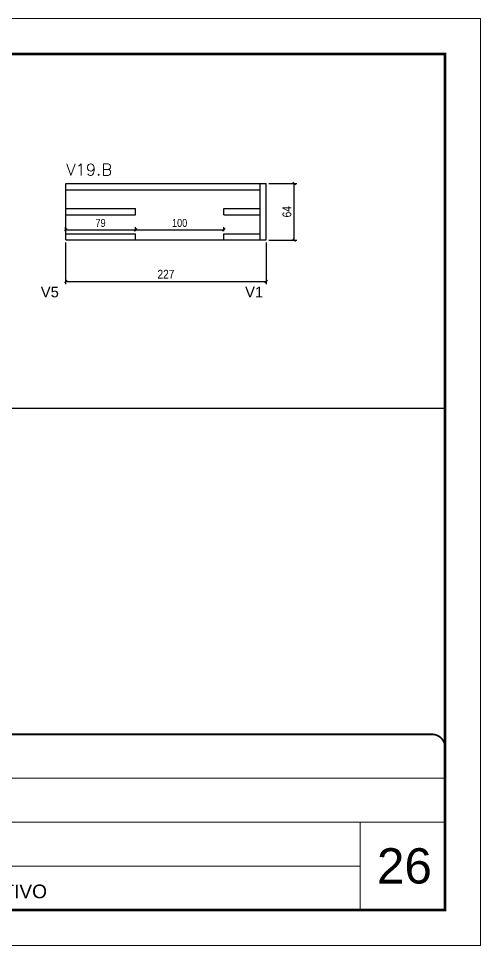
# Model space of a CAD drawing. Extents: x -10448 to -1189, y -11772 to 17235.
# Drawn here: x -7888 to -7365, y 8903 to 9953 of the extents above; entities that cross this region are included whole.
import ezdxf

# ---------------------------------------------------------------- set-up
doc = ezdxf.new("R2010")
doc.units = 0
doc.linetypes.add('CONTINUO', pattern=[0])
doc.linetypes.add('DASHED', pattern=[0.75, 0.5, -0.25])
for name, color, linetype in [('5', 5, 'Continuous'), ('COTA', 241, 'Continuous'), ('Painéis', 200, 'Continuous'), ('SARR_2.2x7', 40, 'Continuous')]:
    doc.layers.add(name, color=color, linetype=linetype)
for name, color, linetype, lineweight in [('CARIMBO', 255, 'Continuous', 9), ('Folhas', 255, 'Continuous', 9), ('SARRAFO DE PRESSAO', 251, 'DASHED', 9), ('Texto Seção', 7, 'Continuous', 15)]:
    doc.layers.add(name, color=color, linetype=linetype, lineweight=lineweight)
doc.styles.add('ARIAL', font='arial.ttf')
doc.styles.add('COTA TECNICA', font='techl___.ttf', dxfattribs={"height": 10})
doc.styles.add('COTA TECNICA-50', font='techl___.ttf', dxfattribs={"height": 9})
doc.styles.add('REGUA-120', font='ROMANS.shx', dxfattribs={"height": 15})
doc.styles.get("Standard").update_dxf_attribs({"font": 'arial.ttf'})
doc.dimstyles.new('COTA PAINEL-50', dxfattribs={"dimtxt": 9, "dimasz": 3, "dimexe": 3, "dimexo": 3, "dimgap": 3, "dimtad": 1, "dimdec": 1, "dimzin": 12, "dimdsep": 46, "dimtxsty": 'COTA TECNICA-50', "dimblk1": 'OBLIQUE', "dimblk2": 'OBLIQUE', "dimsah": 1, "dimcen": 0.9, "dimclrd": 4, "dimclre": 4, "dimclrt": 240, "dimadec": 1, "dimazin": 3, "dimtfac": 1, "dimtdec": 1, "dimtmove": 0, "dimatfit": 3, "dimfxl": 1, "dimtolj": 1, "dimtzin": 12, "dimarcsym": 0})
doc.dimstyles.new('PAINEL', dxfattribs={"dimtxt": 10, "dimasz": 3, "dimexe": 3, "dimexo": 3, "dimgap": 3, "dimtad": 1, "dimdec": 1, "dimzin": 12, "dimdsep": 46, "dimtxsty": 'COTA TECNICA', "dimblk1": 'OBLIQUE', "dimblk2": 'OBLIQUE', "dimsah": 1, "dimcen": 0.9, "dimclrd": 4, "dimclre": 4, "dimclrt": 240, "dimadec": 1, "dimazin": 3, "dimtfac": 1, "dimtdec": 1, "dimtmove": 0, "dimatfit": 3, "dimfxl": 1, "dimtolj": 1, "dimtzin": 12, "dimarcsym": 0})

# ---------------------------------------------------------------- blocks, each defined once
blk = doc.blocks.new('9999999999')
at = {"color": 30, "linetype": 'CONTINUO'}
for p, q in [((98564.6, 34379.6), (99584, 34379.6)), ((98564.6, 34329.8), (99488, 34329.8)), ((99584, 34329.8), (99488, 34329.8)), ((99488, 34329.8), (99488, 34230.2)), ((98564.6, 34280), (99488, 34280))]:
    blk.add_line(p, q, dxfattribs=at)
at = {"color": 30, "linetype": 'CONTINUO', "const_width": 2}
blk.add_lwpolyline([(99584, 34230.2), (99584, 34414.4, 0.414214), (99569, 34429.4), (98229, 34429.4, 0.414214), (98214, 34414.4), (98214, 34245.2, 0.414214), (98229, 34230.2), (99584, 34230.2)], format="xyb", dxfattribs=at)
at = {"layer": 'Folhas'}
blk.add_lwpolyline([(98139, 34190.2), (99624, 34190.2), (99624, 35240.2), (98139, 35240.2)], close=True, dxfattribs=at)
at = {"layer": 'Folhas', "color": 30, "const_width": 3}
blk.add_lwpolyline([(98214, 34230.2), (99584, 34230.2), (99584, 35200.2), (98214, 35200.2)], close=True, dxfattribs=at)
at = {"color": 7, "linetype": 'Continuous', "ltscale": 5, "style": 'ARIAL'}
blk.add_text('LATERAL DE VIGA - ADITIVO', height=15.483, dxfattribs=at).set_placement((98837.7, 34243.7))
blk = doc.blocks.new('_Oblique')
at = {"color": 0, "linetype": 'ByBlock', "lineweight": -2}
blk.add_line((-0.5, -0.5), (0.5, 0.5), dxfattribs=at)
blk = doc.blocks.new('*D646')
at = {"layer": 'COTA', "color": 4, "linetype": 'ByBlock', "lineweight": -2, "transparency": 16777216}
for p, q in [((-7834.3, 9698.9), (-7834.3, 9652)), ((-7607.3, 9698.9), (-7607.3, 9652)), ((-7834.3, 9655), (-7607.3, 9655))]:
    blk.add_line(p, q, dxfattribs=at)
at = {"layer": 'Defpoints', "color": 0, "linetype": 'ByBlock', "transparency": 16777216}
for p in [(-7834.3, 9701.9), (-7607.3, 9701.9), (-7607.3, 9655)]:
    blk.add_point(p, dxfattribs=at)
at = {"layer": 'COTA', "color": 4, "linetype": 'ByBlock', "lineweight": -2, "transparency": 16777216, "xscale": 3, "yscale": 3, "zscale": 3, "rotation": 180}
blk.add_blockref('_Oblique', (-7834.3, 9655), dxfattribs=at)
at = {"layer": 'COTA', "color": 4, "linetype": 'ByBlock', "lineweight": -2, "transparency": 16777216, "xscale": 3, "yscale": 3, "zscale": 3}
blk.add_blockref('_Oblique', (-7607.3, 9655), dxfattribs=at)
at = {"layer": 'COTA', "color": 240, "linetype": 'ByBlock', "transparency": 16777216, "insert": (-7720.8, 9663.1), "char_height": 10, "attachment_point": 5, "style": 'COTA TECNICA'}
blk.add_mtext('\\A1;227', dxfattribs=at)
blk = doc.blocks.new('*D636')
at = {"layer": 'COTA', "color": 4, "linetype": 'ByBlock', "lineweight": -2, "transparency": 16777216}
for p, q in [((-7604.3, 9765.9), (-7572.7, 9765.9)), ((-7575.7, 9701.9), (-7575.7, 9765.9)), ((-7604.3, 9701.9), (-7572.7, 9701.9))]:
    blk.add_line(p, q, dxfattribs=at)
at = {"layer": 'Defpoints', "color": 0, "linetype": 'ByBlock', "transparency": 16777216}
for p in [(-7607.3, 9765.9), (-7575.7, 9765.9), (-7607.3, 9701.9)]:
    blk.add_point(p, dxfattribs=at)
at = {"layer": 'COTA', "color": 4, "linetype": 'ByBlock', "lineweight": -2, "transparency": 16777216, "xscale": 3, "yscale": 3, "zscale": 3}
for p, rotation in [((-7575.7, 9765.9), 90), ((-7575.7, 9701.9), 270)]:
    blk.add_blockref('_Oblique', p, dxfattribs=dict(at, rotation=rotation))
at = {"layer": 'COTA', "color": 240, "linetype": 'ByBlock', "transparency": 16777216, "insert": (-7583.8, 9733.9), "char_height": 10, "attachment_point": 5, "rotation": 90, "style": 'COTA TECNICA'}
blk.add_mtext('\\A1;64', dxfattribs=at)
blk = doc.blocks.new('*D649')
at = {"layer": 'COTA', "color": 4, "linetype": 'ByBlock', "lineweight": -2, "transparency": 16777216}
for p, q in [((-7755.3, 9711.9), (-7755.3, 9716.6)), ((-7755.3, 9713.6), (-7655.3, 9713.6)), ((-7655.3, 9711.9), (-7655.3, 9716.6))]:
    blk.add_line(p, q, dxfattribs=at)
at = {"layer": 'Defpoints', "color": 0, "linetype": 'ByBlock', "transparency": 16777216}
for p in [(-7655.3, 9713.6), (-7755.3, 9708.9), (-7655.3, 9708.9)]:
    blk.add_point(p, dxfattribs=at)
at = {"layer": 'COTA', "color": 4, "linetype": 'ByBlock', "lineweight": -2, "transparency": 16777216, "xscale": 3, "yscale": 3, "zscale": 3, "rotation": 180}
blk.add_blockref('_Oblique', (-7755.3, 9713.6), dxfattribs=at)
at = {"layer": 'COTA', "color": 4, "linetype": 'ByBlock', "lineweight": -2, "transparency": 16777216, "xscale": 3, "yscale": 3, "zscale": 3}
blk.add_blockref('_Oblique', (-7655.3, 9713.6), dxfattribs=at)
at = {"layer": 'COTA', "color": 240, "linetype": 'ByBlock', "transparency": 16777216, "insert": (-7705.3, 9721.2), "char_height": 9, "attachment_point": 5, "style": 'COTA TECNICA-50'}
blk.add_mtext('\\A1;100', dxfattribs=at)
blk = doc.blocks.new('*D650')
at = {"layer": 'COTA', "color": 4, "linetype": 'ByBlock', "lineweight": -2, "transparency": 16777216}
for p, q in [((-7834.3, 9711.9), (-7834.3, 9716.6)), ((-7834.3, 9713.6), (-7755.3, 9713.6)), ((-7755.3, 9711.9), (-7755.3, 9716.6))]:
    blk.add_line(p, q, dxfattribs=at)
at = {"layer": 'Defpoints', "color": 0, "linetype": 'ByBlock', "transparency": 16777216}
for p in [(-7755.3, 9713.6), (-7834.3, 9708.9), (-7755.3, 9708.9)]:
    blk.add_point(p, dxfattribs=at)
at = {"layer": 'COTA', "color": 4, "linetype": 'ByBlock', "lineweight": -2, "transparency": 16777216, "xscale": 3, "yscale": 3, "zscale": 3, "rotation": 180}
blk.add_blockref('_Oblique', (-7834.3, 9713.6), dxfattribs=at)
at = {"layer": 'COTA', "color": 4, "linetype": 'ByBlock', "lineweight": -2, "transparency": 16777216, "xscale": 3, "yscale": 3, "zscale": 3}
blk.add_blockref('_Oblique', (-7755.3, 9713.6), dxfattribs=at)
at = {"layer": 'COTA', "color": 240, "linetype": 'ByBlock', "transparency": 16777216, "insert": (-7794.8, 9721.2), "char_height": 9, "attachment_point": 5, "style": 'COTA TECNICA-50'}
blk.add_mtext('\\A1;79', dxfattribs=at)

msp = doc.modelspace()

# ---------------------------------------------------------------- linework, layer by layer
at = {"layer": 'COTA', "linetype": 'ByBlock'}
msp.add_line((-7404.78, 9510.99), (-8774.78, 9510.99), dxfattribs=at)
at = {"layer": 'Painéis', "linetype": 'ByBlock'}
for p, q in [((-7834.26, 9765.91), (-7607.26, 9765.91)), ((-7834.26, 9701.91), (-7834.26, 9765.91)), ((-7607.26, 9701.91), (-7607.26, 9765.91)), ((-7834.26, 9701.91), (-7607.26, 9701.91))]:
    msp.add_line(p, q, dxfattribs=at)
at = {"layer": 'SARR_2.2x7', "linetype": 'Continuous'}
for p, q in [((-7614.26, 9701.91), (-7614.26, 9765.91)), ((-7834.26, 9758.91), (-7614.26, 9758.91)), ((-7834.26, 9737.41), (-7755.26, 9737.41)), ((-7755.26, 9730.41), (-7755.26, 9737.41)), ((-7655.26, 9737.41), (-7614.26, 9737.41)), ((-7655.26, 9730.41), (-7655.26, 9737.41)), ((-7834.26, 9730.41), (-7755.26, 9730.41)), ((-7655.26, 9730.41), (-7614.26, 9730.41)), ((-7834.26, 9708.91), (-7755.26, 9708.91)), ((-7755.26, 9701.91), (-7755.26, 9708.91)), ((-7655.26, 9708.91), (-7614.26, 9708.91)), ((-7655.26, 9701.91), (-7655.26, 9708.91))]:
    msp.add_line(p, q, dxfattribs=at)

# ---------------------------------------------------------------- block references
at = {"layer": 'SARRAFO DE PRESSAO', "color": 6, "linetype": 'ByBlock'}
msp.add_blockref('9999999999', (-106988.76, -25287.43), dxfattribs=at)

# ---------------------------------------------------------------- texts
at = {"layer": '5', "linetype": 'Continuous'}
for s, p in [('V5', (-7862.49, 9636.98)), ('V1', (-7631.19, 9636.98))]:
    msp.add_text(s, height=12, rotation=0.00004, dxfattribs=at).set_placement(p)
at = {"layer": 'CARIMBO', "style": 'ARIAL'}
msp.add_text('26', height=40, dxfattribs=at).set_placement((-7481.92, 8972.92))
at = {"layer": 'Texto Seção', "style": 'REGUA-120', "width": 1.05}
msp.add_text('V19.B', height=13, dxfattribs=at).set_placement((-7833.67, 9775.1))

# ---------------------------------------------------------------- dimensions: what is measured, and where the dimension line sits
at = {"layer": 'COTA', "linetype": 'ByBlock'}
dim = msp.add_linear_dim(base=(-7575.68, 9765.91), p1=(-7607.26, 9701.91), p2=(-7607.26, 9765.91), angle=90, dimstyle='PAINEL', dxfattribs=at)
dim.commit()
dim.dimension.update_dxf_attribs({"geometry": '*D636', "text_midpoint": (-7583.79, 9733.91)})
for base, p1, p2, dimstyle, picture, middle in [((-7755.26, 9713.58), (-7834.26, 9708.91), (-7755.26, 9708.91), 'COTA PAINEL-50', '*D650', (-7794.76, 9721.18)), ((-7607.26, 9654.99), (-7834.26, 9701.91), (-7607.26, 9701.91), 'PAINEL', '*D646', (-7720.76, 9663.06))]:
    dim = msp.add_linear_dim(base=base, p1=p1, p2=p2, dimstyle=dimstyle, dxfattribs=at)
    dim.commit()
    dim.dimension.update_dxf_attribs({"geometry": picture, "text_midpoint": middle})
dim = msp.add_linear_dim(base=(-7655.26, 9713.58), p1=(-7755.26, 9708.91), p2=(-7655.26, 9708.91), dimstyle='COTA PAINEL-50', override={"dimtmove": 1}, dxfattribs=at)
dim.commit()
dim.dimension.update_dxf_attribs({"geometry": '*D649', "text_midpoint": (-7705.26, 9721.18)})

doc.saveas('drawing.dxf')
